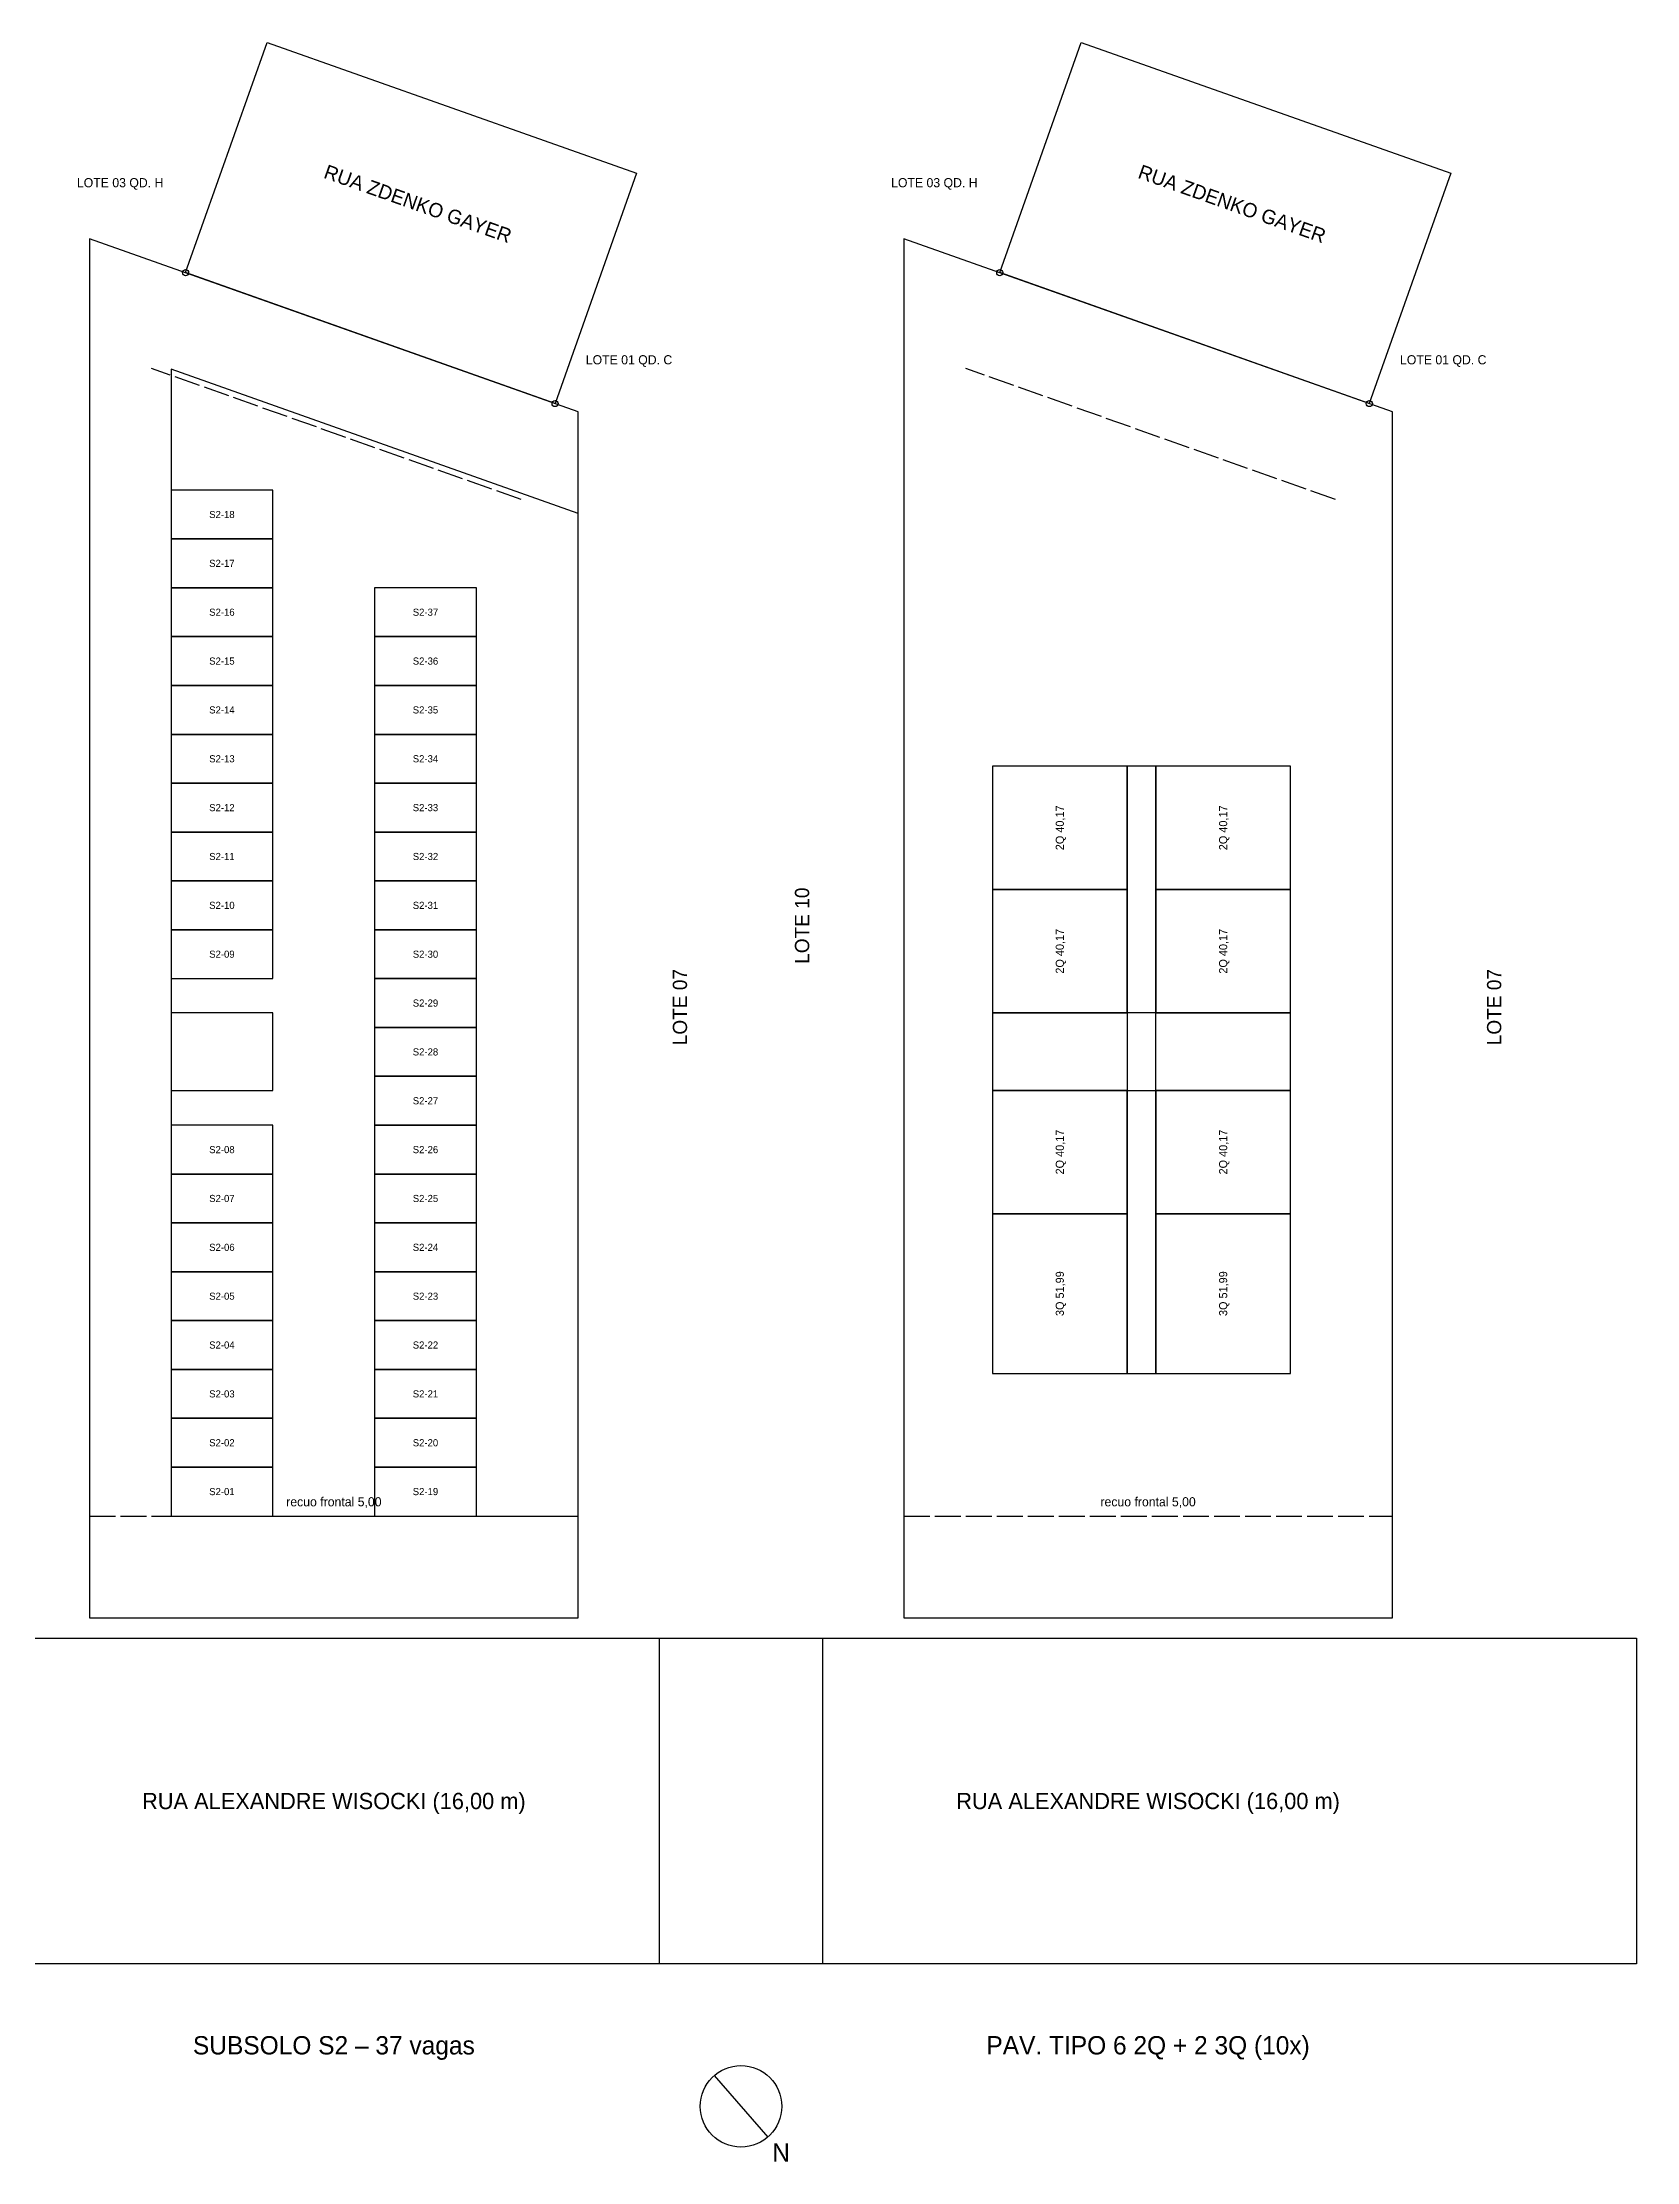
# Model space of a CAD drawing. Header units: metres. Extents: x -12 to 156, y -27 to 77.
# Drawn here: x 77.7 to 156, y -26.7 to 77.4 of the extents above; entities that cross this region are included whole.
import ezdxf
from ezdxf.enums import TextEntityAlignment as Align

# ---------------------------------------------------------------- set-up
doc = ezdxf.new("R2010")
doc.units = ezdxf.units.M
doc.linetypes.add('DASHED', pattern=[1.524, 1.27, -0.254])
for name, color, linetype in [('CONFRONTANTES', 8, 'Continuous'), ('LOTE', 7, 'Continuous'), ('NORTE', 7, 'Continuous'), ('NUCLEO', 252, 'Continuous'), ('RECUOS', 5, 'DASHED'), ('SUBSOLO', 4, 'Continuous'), ('TEXTO', 7, 'Continuous'), ('TORRE-TIPO', 2, 'Continuous'), ('UNIDADES', 30, 'Continuous'), ('VAGAS', 40, 'Continuous'), ('VIAS', 9, 'Continuous')]:
    doc.layers.add(name, color=color, linetype=linetype)

msp = doc.modelspace()

# ---------------------------------------------------------------- linework, layer by layer
at = {"layer": 'LOTE'}
for points in [[(80, 0), (104, 0), (104, 59.25), (80, 67.75)], [(120, 0), (144, 0), (144, 59.25), (120, 67.75)]]:
    msp.add_lwpolyline(points, close=True, dxfattribs=at)
for centre in [(84.71328, 66.08071), (124.71328, 66.08071), (102.86881, 59.65063), (142.86881, 59.65063)]:
    msp.add_circle(centre, 0.15, dxfattribs=at)
at = {"layer": 'NORTE'}
msp.add_line((110.688, -22.49), (113.312, -25.51), dxfattribs=at)
msp.add_circle((112, -24), 2, dxfattribs=at)
at = {"layer": 'NUCLEO'}
for points in [[(84, 25.91178), (89, 25.91178), (89, 29.71178), (84, 29.71178)], [(124.35, 25.91178), (139, 25.91178), (139, 29.71178), (124.35, 29.71178)]]:
    msp.add_lwpolyline(points, close=True, dxfattribs=at)
at = {"layer": 'RECUOS'}
for p, q in [((101.19953, 54.93735), (83.04399, 61.36744)), ((141.19953, 54.93735), (123.04399, 61.36744)), ((80, 5), (104, 5)), ((120, 5), (144, 5))]:
    msp.add_line(p, q, dxfattribs=at)
at = {"layer": 'SUBSOLO'}
msp.add_lwpolyline([(84, 5), (104, 5), (104, 54.25), (84, 61.33333)], close=True, dxfattribs=at)
at = {"layer": 'TORRE-TIPO'}
for points in [[(124.35, 12), (139, 12), (139, 41.84), (124.35, 41.84)], [(130.975, 12), (132.375, 12), (132.375, 41.84), (130.975, 41.84)]]:
    msp.add_lwpolyline(points, close=True, dxfattribs=at)
at = {"layer": 'UNIDADES'}
for points in [[(124.35, 35.77589), (130.975, 35.77589), (130.975, 41.84), (124.35, 41.84)], [(132.375, 35.77589), (139, 35.77589), (139, 41.84), (132.375, 41.84)], [(124.35, 29.71178), (130.975, 29.71178), (130.975, 35.77589), (124.35, 35.77589)], [(132.375, 29.71178), (139, 29.71178), (139, 35.77589), (132.375, 35.77589)], [(124.35, 19.84767), (130.975, 19.84767), (130.975, 25.91178), (124.35, 25.91178)], [(132.375, 19.84767), (139, 19.84767), (139, 25.91178), (132.375, 25.91178)], [(124.35, 12), (130.975, 12), (130.975, 19.84767), (124.35, 19.84767)], [(132.375, 12), (139, 12), (139, 19.84767), (132.375, 19.84767)]]:
    msp.add_lwpolyline(points, close=True, dxfattribs=at)
at = {"layer": 'VAGAS'}
for points in [[(84, 53), (89, 53), (89, 55.4), (84, 55.4)], [(84, 50.6), (89, 50.6), (89, 53), (84, 53)], [(84, 48.2), (89, 48.2), (89, 50.6), (84, 50.6)], [(94, 48.2), (99, 48.2), (99, 50.6), (94, 50.6)], [(84, 45.8), (89, 45.8), (89, 48.2), (84, 48.2)], [(94, 45.8), (99, 45.8), (99, 48.2), (94, 48.2)], [(84, 43.4), (89, 43.4), (89, 45.8), (84, 45.8)], [(94, 43.4), (99, 43.4), (99, 45.8), (94, 45.8)], [(84, 41), (89, 41), (89, 43.4), (84, 43.4)], [(94, 41), (99, 41), (99, 43.4), (94, 43.4)], [(84, 38.6), (89, 38.6), (89, 41), (84, 41)], [(94, 38.6), (99, 38.6), (99, 41), (94, 41)], [(84, 36.2), (89, 36.2), (89, 38.6), (84, 38.6)], [(94, 36.2), (99, 36.2), (99, 38.6), (94, 38.6)], [(84, 33.8), (89, 33.8), (89, 36.2), (84, 36.2)], [(94, 33.8), (99, 33.8), (99, 36.2), (94, 36.2)], [(84, 31.4), (89, 31.4), (89, 33.8), (84, 33.8)], [(94, 31.4), (99, 31.4), (99, 33.8), (94, 33.8)], [(94, 29), (99, 29), (99, 31.4), (94, 31.4)], [(94, 26.6), (99, 26.6), (99, 29), (94, 29)], [(94, 24.2), (99, 24.2), (99, 26.6), (94, 26.6)], [(84, 21.8), (89, 21.8), (89, 24.2), (84, 24.2)], [(94, 21.8), (99, 21.8), (99, 24.2), (94, 24.2)], [(84, 19.4), (89, 19.4), (89, 21.8), (84, 21.8)], [(94, 19.4), (99, 19.4), (99, 21.8), (94, 21.8)], [(84, 17), (89, 17), (89, 19.4), (84, 19.4)], [(94, 17), (99, 17), (99, 19.4), (94, 19.4)], [(84, 14.6), (89, 14.6), (89, 17), (84, 17)], [(94, 14.6), (99, 14.6), (99, 17), (94, 17)], [(84, 12.2), (89, 12.2), (89, 14.6), (84, 14.6)], [(94, 12.2), (99, 12.2), (99, 14.6), (94, 14.6)], [(84, 9.8), (89, 9.8), (89, 12.2), (84, 12.2)], [(94, 9.8), (99, 9.8), (99, 12.2), (94, 12.2)], [(84, 7.4), (89, 7.4), (89, 9.8), (84, 9.8)], [(94, 7.4), (99, 7.4), (99, 9.8), (94, 9.8)], [(84, 5), (89, 5), (89, 7.4), (84, 7.4)], [(94, 5), (99, 5), (99, 7.4), (94, 7.4)]]:
    msp.add_lwpolyline(points, close=True, dxfattribs=at)
at = {"layer": 'VIAS'}
for points in [[(102.86881, 59.65063), (84.71328, 66.08071), (88.71956, 77.39258), (106.8751, 70.96249)], [(142.86881, 59.65063), (124.71328, 66.08071), (128.71956, 77.39258), (146.8751, 70.96249)], [(68, -1), (116, -1), (116, -17), (68, -17)], [(108, -1), (156, -1), (156, -17), (108, -17)]]:
    msp.add_lwpolyline(points, close=True, dxfattribs=at)

# ---------------------------------------------------------------- texts
at = {"layer": 'CONFRONTANTES'}
for s, p in [('LOTE 03 QD. H', (81.5, 70.5)), ('LOTE 03 QD. H', (121.5, 70.5)), ('LOTE 01 QD. C', (106.5, 61.8)), ('LOTE 01 QD. C', (146.5, 61.8))]:
    msp.add_text(s, height=0.45, dxfattribs=at).set_placement(p, align=Align.MIDDLE_CENTER)
for s, p in [('LOTE 10', (115, 34)), ('LOTE 07', (109, 30)), ('LOTE 07', (149, 30))]:
    msp.add_text(s, height=0.7, rotation=90, dxfattribs=at).set_placement(p, align=Align.MIDDLE_CENTER)
at = {"layer": 'NORTE'}
msp.add_text('N', height=0.9, dxfattribs=at).set_placement((113.968, -26.265), align=Align.MIDDLE_CENTER)
at = {"layer": 'RECUOS'}
for p in [(92, 5.7), (132, 5.7)]:
    msp.add_text('recuo frontal 5,00', height=0.45, dxfattribs=at).set_placement(p, align=Align.MIDDLE_CENTER)
at = {"layer": 'TEXTO'}
for s, p in [('SUBSOLO S2 – 37 vagas', (92, -21)), ('PAV. TIPO 6 2Q + 2 3Q (10x)', (132, -21))]:
    msp.add_text(s, height=0.9, dxfattribs=at).set_placement(p, align=Align.MIDDLE_CENTER)
at = {"layer": 'UNIDADES'}
for s, p in [('2Q 40,17', (127.6625, 38.80795)), ('2Q 40,17', (135.6875, 38.80795)), ('2Q 40,17', (127.6625, 32.74384)), ('2Q 40,17', (135.6875, 32.74384)), ('2Q 40,17', (127.6625, 22.87973)), ('2Q 40,17', (135.6875, 22.87973)), ('3Q 51,99', (127.6625, 15.92384)), ('3Q 51,99', (135.6875, 15.92384))]:
    msp.add_text(s, height=0.4, rotation=90, dxfattribs=at).set_placement(p, align=Align.MIDDLE_CENTER)
at = {"layer": 'VAGAS'}
for s, p in [('S2-18', (86.5, 54.2)), ('S2-17', (86.5, 51.8)), ('S2-16', (86.5, 49.4)), ('S2-37', (96.5, 49.4)), ('S2-15', (86.5, 47)), ('S2-36', (96.5, 47)), ('S2-14', (86.5, 44.6)), ('S2-35', (96.5, 44.6)), ('S2-13', (86.5, 42.2)), ('S2-34', (96.5, 42.2)), ('S2-12', (86.5, 39.8)), ('S2-33', (96.5, 39.8)), ('S2-11', (86.5, 37.4)), ('S2-32', (96.5, 37.4)), ('S2-10', (86.5, 35)), ('S2-31', (96.5, 35)), ('S2-09', (86.5, 32.6)), ('S2-30', (96.5, 32.6)), ('S2-29', (96.5, 30.2)), ('S2-28', (96.5, 27.8)), ('S2-27', (96.5, 25.4)), ('S2-08', (86.5, 23)), ('S2-26', (96.5, 23)), ('S2-07', (86.5, 20.6)), ('S2-25', (96.5, 20.6)), ('S2-06', (86.5, 18.2)), ('S2-24', (96.5, 18.2)), ('S2-05', (86.5, 15.8)), ('S2-23', (96.5, 15.8)), ('S2-04', (86.5, 13.4)), ('S2-22', (96.5, 13.4)), ('S2-03', (86.5, 11)), ('S2-21', (96.5, 11)), ('S2-02', (86.5, 8.6)), ('S2-20', (96.5, 8.6)), ('S2-01', (86.5, 6.2)), ('S2-19', (96.5, 6.2))]:
    msp.add_text(s, height=0.35, dxfattribs=at).set_placement(p, align=Align.MIDDLE_CENTER)
at = {"layer": 'VIAS'}
for p in [(96.12804, 69.46426), (136.12804, 69.46426)]:
    msp.add_text('RUA ZDENKO GAYER', height=0.7, rotation=-19.5, dxfattribs=at).set_placement(p, align=Align.MIDDLE_CENTER)
for p in [(92, -9), (132, -9)]:
    msp.add_text('RUA ALEXANDRE WISOCKI (16,00 m)', height=0.8, dxfattribs=at).set_placement(p, align=Align.MIDDLE_CENTER)

doc.saveas('drawing.dxf')
